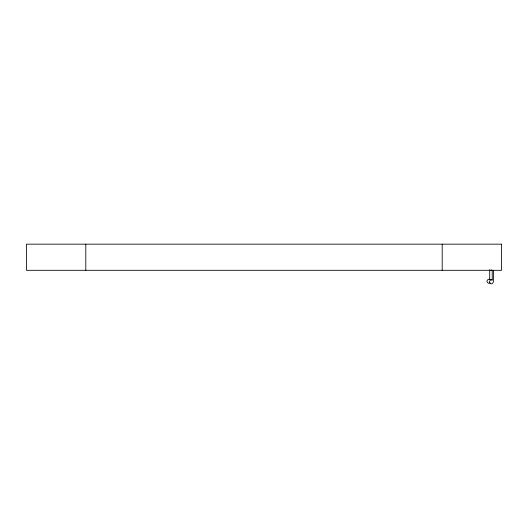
<?xml version="1.0" encoding="UTF-8"?>
<svg xmlns="http://www.w3.org/2000/svg" width="528" height="528" viewBox="0 0 528 528"><rect width="100%" height="100%" fill="white"/><g stroke="black" fill="none" stroke-linecap="round" stroke-linejoin="round"><path stroke-width="0.79" d="M490.103 282.869L489.661 283.127A1.861 1.861 0 0 1 488.182 283.107L487.146 282.005A2.099 2.099 0 0 1 487.166 280.46L488.222 279.378A1.861 1.861 0 0 1 489.7 279.398L492.221 279.998L492.221 270.29L490.974 269.999M493.594 270.283L493.337 282.11L492.142 283.701A1.861 1.861 0 0 1 490.657 283.681L489.628 282.579A2.099 2.099 0 0 1 489.641 281.035L490.703 279.952A1.861 1.861 0 0 1 492.182 279.972M489.7 279.398L489.72 269.709M442.2 244.167L442.2 270.303M85.8 244.167L85.8 270.303M501.6 244.167L26.4 244.167L26.4 270.303L501.6 270.303L501.6 244.167"/></g></svg>
